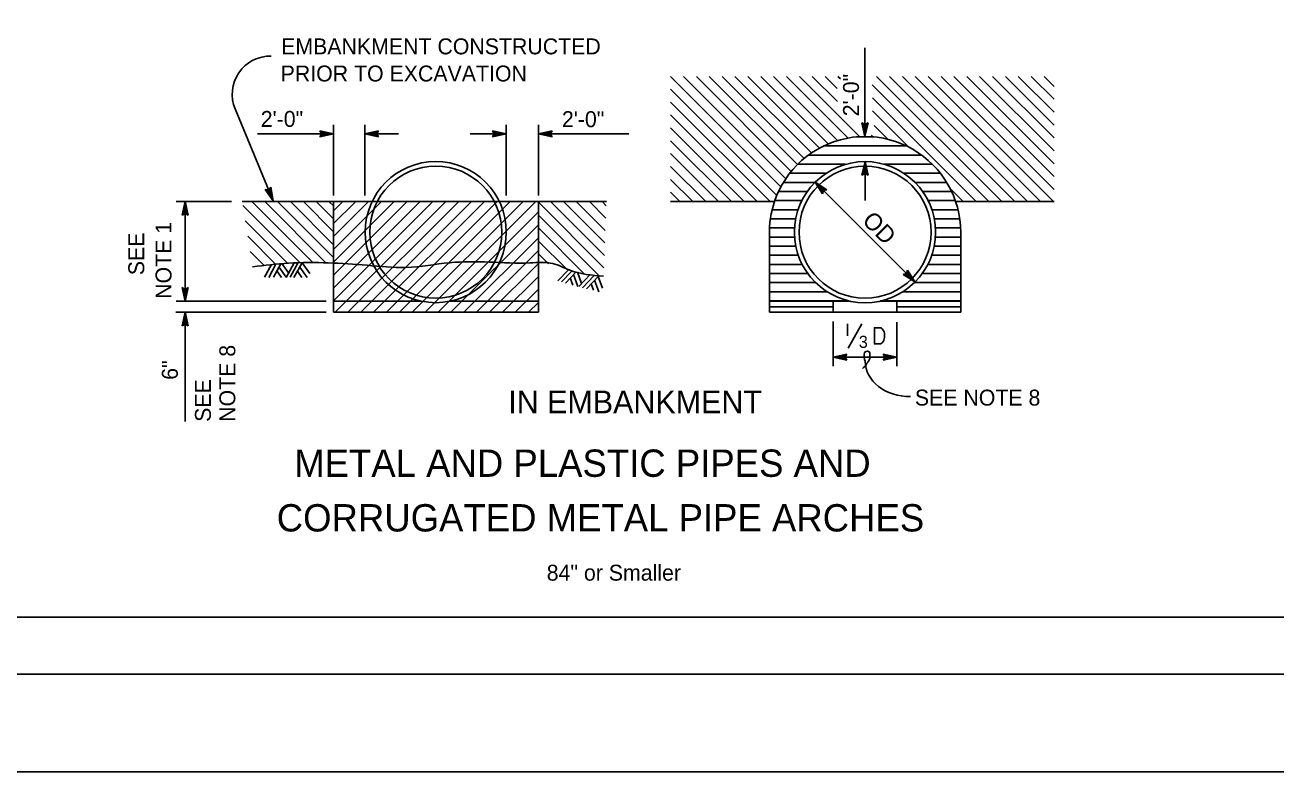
# Model space of a CAD drawing. Extents: x -894 to 866, y -472 to 714.
# Drawn here: x -345 to 205, y -472 to -144 of the extents above; entities that cross this region are included whole.
import ezdxf

# ---------------------------------------------------------------- set-up
doc = ezdxf.new("R2010")
doc.units = 0
for name, color, linetype in [('border_PLOTTING-ELEMENTS', 7, 'Continuous'), ('border_rw_22x34_Cut_Lines', 7, 'Continuous'), ('border_SHEET', 7, 'Continuous'), ('rd_EARTHWORK', 7, 'Continuous'), ('rd_EARTHWORK-anno', 7, 'Continuous'), ('rd_MISC', 7, 'Continuous')]:
    doc.layers.add(name, color=color, linetype=linetype)

msp = doc.modelspace()

# ---------------------------------------------------------------- linework, layer by layer
at = {"layer": 'border_PLOTTING-ELEMENTS'}
for points in [[(-894.04, -472.44), (865.96, -472.44), (865.96, 713.56), (-894.04, 713.56)], [(-864.04, 670.56), (835.96, 670.56), (835.96, -429.44), (-864.04, -429.44)]]:
    msp.add_lwpolyline(points, close=True, dxfattribs=at)
at = {"layer": 'border_rw_22x34_Cut_Lines'}
msp.add_lwpolyline([(-864.04, 670.56), (835.96, 670.56), (835.96, -429.44), (-864.04, -429.44)], close=True, dxfattribs=at)
at = {"layer": 'border_SHEET'}
msp.add_line((810.96, -404.44), (-814.04, -404.44), dxfattribs=at)
at = {"layer": 'rd_EARTHWORK'}
for p, q in [((-249.12, -221.88), (-89.12, -221.88)), ((-208.99, -270.55), (-208.99, -222.17)), ((-118.99, -270.55), (-118.99, -222.17)), ((-60.96, -221.94), (-15.27, -221.94)), ((64.51, -221.94), (107.51, -221.94)), ((-17.48, -235.24), (-17.48, -270.52)), ((66.52, -270.52), (66.52, -235.43)), ((-208.99, -265.66), (-170.46, -265.66)), ((-157.67, -265.66), (-118.99, -265.66)), ((-17.48, -265.63), (17.77, -265.63)), ((10.52, -265.63), (10.52, -270.52)), ((31.2, -265.63), (66.52, -265.63)), ((38.52, -265.63), (38.52, -270.52)), ((-118.99, -270.55), (-208.99, -270.55)), ((66.52, -270.52), (-17.48, -270.52))]:
    msp.add_line(p, q, dxfattribs=at)
for centre, radius in [((-164.09, -235.32), 31), ((-164.09, -235.32), 29), ((24.49, -235.36), 31), ((24.49, -235.36), 29)]:
    msp.add_circle(centre, radius, dxfattribs=at)
msp.add_arc((24.52, -235.33), 42, 359.8724, 180.3021, dxfattribs=at)
msp.add_spline([(-244.52, -250.58), (-228.7, -248.96), (-211.27, -248.84), (-194.24, -249.88), (-177.17, -250.86), (-157.94, -248.75), (-140.51, -248.48), (-122.68, -248.87), (-112.61, -249.14), (-105.46, -251.96), (-90.34, -254.74)], degree=3, dxfattribs=at)
at = {"layer": 'rd_EARTHWORK-anno'}
for p, q in [((24.46, -193.33), (24.46, -154.38)), ((-252.21, -181.21), (-235.49, -221.63)), ((-242.36, -192.17), (-208.99, -192.17)), ((-214.19, -192.17), (-214.99, -190.83)), ((-214.99, -190.83), (-214.99, -190.83)), ((-214.99, -190.83), (-208.99, -192.17)), ((-208.99, -192.17), (-214.99, -193.5)), ((-214.99, -193.5), (-214.19, -192.17)), ((-214.77, -191.19), (-210.37, -192.17)), ((-210.38, -192.17), (-214.76, -193.14)), ((-211.75, -192.17), (-214.58, -192.79)), ((-214.54, -191.54), (-211.75, -192.17)), ((-214.36, -191.89), (-213.14, -192.17)), ((-213.14, -192.17), (-214.34, -192.43)), ((-208.99, -219.31), (-208.99, -188.17)), ((-208.99, -192.17), (-208.99, -192.17)), ((-195.18, -219.31), (-195.18, -188.17)), ((-195.18, -192.17), (-189.18, -190.84)), ((-195.18, -192.17), (-180.39, -192.17)), ((-189.18, -193.51), (-195.18, -192.17)), ((-195.18, -192.17), (-195.18, -192.17)), ((-189.39, -193.15), (-193.8, -192.17)), ((-193.79, -192.17), (-189.41, -191.2)), ((-192.42, -192.17), (-189.59, -191.55)), ((-189.63, -192.79), (-192.42, -192.17)), ((-191.03, -192.17), (-189.83, -191.9)), ((-189.81, -192.45), (-191.03, -192.17)), ((-189.18, -190.84), (-189.98, -192.17)), ((-189.98, -192.17), (-189.18, -193.51)), ((-189.18, -190.84), (-189.18, -190.84)), ((-148.94, -192.17), (-133.15, -192.17)), ((-138.35, -192.17), (-139.15, -190.83)), ((-139.15, -190.83), (-139.15, -190.83)), ((-139.15, -190.83), (-133.15, -192.17)), ((-133.15, -192.17), (-139.15, -193.5)), ((-139.15, -193.5), (-138.35, -192.17)), ((-138.93, -191.19), (-134.53, -192.17)), ((-134.54, -192.17), (-138.91, -193.14)), ((-135.91, -192.17), (-138.74, -192.79)), ((-138.7, -191.54), (-135.91, -192.17)), ((-138.52, -191.89), (-137.29, -192.17)), ((-137.29, -192.17), (-138.5, -192.43)), ((-133.15, -219.31), (-133.15, -188.17)), ((-133.15, -192.17), (-133.15, -192.17)), ((-118.99, -219.31), (-118.99, -188.17)), ((-118.99, -192.17), (-112.99, -190.84)), ((-112.99, -193.51), (-118.99, -192.17)), ((-118.99, -192.17), (-118.99, -192.17)), ((-118.99, -192.17), (-79.3, -192.17)), ((-113.21, -193.15), (-117.61, -192.17)), ((-117.6, -192.17), (-113.23, -191.2)), ((-116.23, -192.17), (-113.4, -191.55)), ((-113.44, -192.79), (-116.23, -192.17)), ((-114.85, -192.17), (-113.64, -191.9)), ((-113.62, -192.45), (-114.85, -192.17)), ((-112.99, -190.84), (-113.79, -192.17)), ((-113.79, -192.17), (-112.99, -193.51)), ((-112.99, -190.84), (-112.99, -190.84)), ((24.46, -193.33), (23.13, -187.33)), ((23.13, -187.33), (23.13, -187.33)), ((23.13, -187.33), (24.46, -188.13)), ((24.46, -191.94), (23.49, -187.57)), ((24.46, -190.57), (23.84, -187.75)), ((24.46, -189.19), (24.19, -187.98)), ((24.46, -188.13), (25.8, -187.33)), ((25.8, -187.33), (24.46, -193.33)), ((25.44, -187.55), (24.46, -191.95)), ((25.08, -187.78), (24.46, -190.57)), ((24.74, -187.96), (24.46, -189.19)), ((25.8, -187.33), (25.8, -187.33)), ((-214.99, -193.5), (-214.99, -193.5)), ((-189.18, -193.51), (-189.18, -193.51)), ((-139.15, -193.5), (-139.15, -193.5)), ((-112.99, -193.51), (-112.99, -193.51)), ((24.46, -193.33), (24.46, -193.33)), ((23.15, -210.36), (24.49, -204.36)), ((23.51, -210.15), (24.49, -205.74)), ((23.87, -209.91), (24.49, -207.13)), ((24.22, -209.74), (24.49, -208.51)), ((24.49, -221.44), (24.49, -204.36)), ((24.49, -204.36), (24.49, -204.36)), ((24.49, -204.36), (25.82, -210.36)), ((24.49, -207.13), (25.12, -209.95)), ((24.49, -208.51), (24.76, -209.72)), ((24.5, -205.75), (25.47, -210.13)), ((46.41, -257.22), (2.57, -213.38)), ((5.86, -218.57), (2.57, -213.38)), ((2.57, -213.38), (2.57, -213.38)), ((2.57, -213.38), (7.75, -216.68)), ((24.49, -209.56), (23.15, -210.36)), ((23.15, -210.36), (23.15, -210.36)), ((25.82, -210.36), (24.49, -209.56)), ((25.82, -210.36), (25.82, -210.36)), ((-235.49, -221.63), (-239.01, -216.59)), ((-239.01, -216.59), (-239.01, -216.59)), ((-239.01, -216.59), (-237.48, -216.82)), ((-236.02, -220.35), (-238.59, -216.67)), ((-236.54, -219.08), (-238.2, -216.71)), ((-237.07, -217.8), (-237.78, -216.78)), ((-237.48, -216.82), (-236.55, -215.57)), ((-237.29, -216.56), (-237.07, -217.8)), ((-237.03, -216.26), (-236.54, -219.08)), ((-236.79, -215.91), (-236.02, -220.35)), ((-236.55, -215.57), (-236.55, -215.57)), ((-236.55, -215.57), (-235.49, -221.63)), ((5.96, -218.17), (3.54, -214.36)), ((3.55, -214.36), (7.33, -216.77)), ((6.05, -217.75), (4.52, -215.34)), ((4.52, -215.34), (6.96, -216.89)), ((6.17, -217.38), (5.5, -216.31)), ((5.5, -216.31), (6.54, -216.98)), ((6.24, -217.06), (5.86, -218.57)), ((5.86, -218.57), (5.86, -218.57)), ((7.75, -216.68), (6.24, -217.06)), ((7.75, -216.68), (7.75, -216.68)), ((-253.82, -221.88), (-278.12, -221.88)), ((-275.46, -227.88), (-274.12, -221.88)), ((-275.11, -227.66), (-274.13, -223.26)), ((-274.75, -227.43), (-274.13, -224.64)), ((-274.13, -224.64), (-273.5, -227.47)), ((-274.12, -265.67), (-274.12, -221.88)), ((-274.12, -221.88), (-274.12, -221.88)), ((-274.12, -221.88), (-272.79, -227.88)), ((-274.12, -223.27), (-273.15, -227.64)), ((-235.49, -221.63), (-235.49, -221.63)), ((-274.12, -227.08), (-275.46, -227.88)), ((-275.46, -227.88), (-275.46, -227.88)), ((-274.4, -227.25), (-274.13, -226.02)), ((-274.13, -226.02), (-273.86, -227.23)), ((-272.79, -227.88), (-274.12, -227.08)), ((-272.79, -227.88), (-272.79, -227.88)), ((42.73, -253.55), (43.11, -252.03)), ((43.01, -252.44), (45.43, -256.25)), ((43.11, -252.03), (43.11, -252.03)), ((43.11, -252.03), (46.41, -257.22)), ((41.22, -253.92), (42.73, -253.55)), ((46.41, -257.22), (41.22, -253.92)), ((41.22, -253.92), (41.22, -253.92)), ((45.42, -256.24), (41.64, -253.83)), ((44.46, -255.27), (42.02, -253.71)), ((43.48, -254.29), (42.44, -253.62)), ((42.8, -253.23), (43.48, -254.29)), ((42.93, -252.86), (44.46, -255.27)), ((46.41, -257.22), (46.41, -257.22)), ((-274.12, -265.67), (-275.45, -259.67)), ((-275.45, -259.67), (-275.45, -259.67)), ((-275.45, -259.67), (-274.12, -260.47)), ((-274.13, -264.28), (-275.1, -259.9)), ((-274.12, -262.91), (-274.75, -260.08)), ((-274.12, -261.53), (-274.39, -260.32)), ((-274.12, -260.47), (-272.78, -259.67)), ((-272.78, -259.67), (-274.12, -265.67)), ((-273.14, -259.89), (-274.12, -264.29)), ((-273.5, -260.12), (-274.12, -262.91)), ((-273.85, -260.3), (-274.12, -261.53)), ((-272.78, -259.67), (-272.78, -259.67)), ((-212.26, -265.66), (-278.12, -265.66)), ((-274.12, -265.67), (-274.12, -265.67)), ((-278.23, -270.55), (-212.27, -270.55)), ((-275.46, -276.55), (-274.12, -270.55)), ((-275.11, -276.33), (-274.13, -271.93)), ((-274.75, -276.1), (-274.13, -273.31)), ((-274.4, -275.92), (-274.13, -274.69)), ((-274.13, -273.31), (-273.5, -276.13)), ((-274.13, -274.69), (-273.86, -275.9)), ((-274.12, -270.55), (-274.12, -270.55)), ((-274.12, -270.55), (-272.79, -276.55)), ((-274.12, -318.54), (-274.12, -270.55)), ((-274.12, -271.94), (-273.15, -276.31)), ((10.52, -274.56), (10.52, -294.21)), ((-274.12, -275.75), (-275.46, -276.55)), ((-275.46, -276.55), (-275.46, -276.55)), ((-272.79, -276.55), (-274.12, -275.75)), ((-272.79, -276.55), (-272.79, -276.55)), ((38.52, -274.87), (38.52, -294.21)), ((10.52, -290.21), (16.52, -288.88)), ((38.52, -290.21), (10.52, -290.21)), ((16.52, -291.55), (10.52, -290.21)), ((10.52, -290.21), (10.52, -290.21)), ((16.31, -291.2), (11.9, -290.21)), ((11.92, -290.21), (16.29, -289.24)), ((13.29, -290.21), (16.11, -289.59)), ((16.07, -290.84), (13.29, -290.21)), ((14.67, -290.22), (15.88, -289.95)), ((15.9, -290.49), (14.67, -290.22)), ((16.52, -288.88), (15.72, -290.21)), ((15.72, -290.21), (16.52, -291.55)), ((16.52, -288.88), (16.52, -288.88)), ((33.32, -290.21), (32.52, -288.87)), ((32.52, -288.87), (32.52, -288.87)), ((32.52, -288.87), (38.52, -290.21)), ((38.52, -290.21), (32.52, -291.54)), ((32.52, -291.54), (33.32, -290.21)), ((32.74, -289.23), (37.14, -290.21)), ((37.13, -290.22), (32.76, -291.18)), ((35.76, -290.21), (32.94, -290.84)), ((32.97, -289.59), (35.76, -290.21)), ((33.15, -289.93), (34.38, -290.21)), ((34.38, -290.21), (33.17, -290.48)), ((38.52, -290.21), (38.52, -290.21)), ((16.52, -291.55), (16.52, -291.55)), ((32.52, -291.54), (32.52, -291.54))]:
    msp.add_line(p, q, dxfattribs=at)
for points in [[(16.86, -275.58), (16.86, -280.88)], [(17.14, -286.24), (23.16, -275.58)], [(30.99, -277.36), (28.64, -277.36), (28.64, -284.44), (30.88, -284.44)], [(30.99, -277.36), (31.38, -277.41), (31.71, -277.58), (32.05, -277.86), (32.38, -278.19), (32.66, -278.64), (32.83, -279.14), (33, -279.7), (33.11, -280.31), (33.11, -280.93), (33.05, -281.54), (32.94, -282.15), (32.77, -282.71), (32.55, -283.21), (32.27, -283.66), (31.99, -284), (31.6, -284.22), (31.27, -284.39), (30.88, -284.44)]]:
    msp.add_lwpolyline(points, dxfattribs=at)
msp.add_arc((-236.7, -174.79), 16.79, 88.8187, 202.4795, dxfattribs=at)
msp.add_ellipse((44.26, -291.73), major_axis=(19.75, 0.25), ratio=0.800829, start_param=3.141593, end_param=4.712389, dxfattribs=at)
msp.add_spline([(24.5, -291.98), (24.15, -288.87), (24.48, -288), (25.56, -287.67), (26.37, -287.95), (26.65, -288.81), (26.65, -289.79), (26.59, -290.87), (26, -292.07), (25.34, -292.93), (24.26, -294.51), (23.45, -295.16)], degree=3, dxfattribs=at)
at = {"layer": 'rd_MISC'}
for p, q in [((-236.26, -249.53), (-239.33, -255.13)), ((-234.27, -249.47), (-237.4, -255.19)), ((-232.18, -249.23), (-235.4, -255.11)), ((-233.93, -252.31), (-231.88, -255.22)), ((-232.95, -250.61), (-229.77, -255.14)), ((-231.69, -249.06), (-228.73, -253.27)), ((-226.28, -248.78), (-229.79, -255.2)), ((-224.58, -248.72), (-228.09, -255.13)), ((-222.81, -248.77), (-226.36, -255.26)), ((-224.87, -252.49), (-222.95, -255.22)), ((-223.85, -250.65), (-220.64, -255.22)), ((-222.81, -248.77), (-219.44, -253.57)), ((-105.75, -251.86), (-110.45, -256.78)), ((-104.14, -252.3), (-108.78, -257.16)), ((-102.4, -252.76), (-107.15, -257.73)), ((-104.99, -255.44), (-103.85, -258.57)), ((-103.54, -253.93), (-101.61, -259.18)), ((-101.85, -252.91), (-100.03, -257.89)), ((-96.29, -253.97), (-101.3, -259.22)), ((-94.46, -254.41), (-99.55, -259.74)), ((-92.47, -254.58), (-97.87, -260.24)), ((-95.76, -258.03), (-94.72, -260.86)), ((-94.29, -256.48), (-92.42, -261.59)), ((-92.73, -254.86), (-90.86, -259.97))]:
    msp.add_line(p, q, dxfattribs=at)
for points in [[(-12.45, -215.41), (-60.92, -166.95)], [(-10.32, -211.88), (-55.26, -166.95)], [(-7.91, -208.63), (-49.6, -166.95)], [(-5.23, -205.66), (-43.95, -166.95)], [(-2.27, -202.96), (-38.29, -166.95)], [(0.95, -200.53), (-32.63, -166.95)], [(4.46, -198.38), (-26.98, -166.95)], [(8.28, -196.54), (-21.32, -166.95)], [(12.44, -195.04), (-15.66, -166.95)], [(16.99, -193.94), (-10, -166.95)], [(22.03, -193.32), (-4.35, -166.95)], [(12.33, -177.96), (1.31, -166.95)], [(12.31, -172.29), (6.97, -166.95)], [(13.69, -168.01), (12.62, -166.95)], [(84.59, -221.94), (29.59, -166.95)], [(90.25, -221.94), (35.25, -166.95)], [(95.91, -221.94), (40.91, -166.95)], [(101.56, -221.94), (46.56, -166.95)], [(107.22, -221.94), (52.22, -166.95)], [(107.51, -216.58), (57.88, -166.95)], [(107.51, -210.93), (63.53, -166.94)], [(107.51, -205.27), (69.19, -166.95)], [(107.51, -199.61), (74.85, -166.95)], [(107.51, -193.95), (80.5, -166.94)], [(107.51, -188.3), (86.16, -166.95)], [(107.51, -182.64), (91.82, -166.95)], [(107.51, -176.98), (97.48, -166.95)], [(107.51, -171.33), (103.13, -166.94)], [(-14.27, -219.25), (-60.96, -172.56)], [(78.94, -221.94), (27.59, -170.6)], [(-17.23, -221.94), (-60.96, -178.22)], [(73.28, -221.94), (27.75, -176.41)], [(-22.89, -221.94), (-60.96, -183.88)], [(43.29, -197.62), (27.72, -182.04)], [(-28.54, -221.94), (-60.96, -189.53)], [(34.42, -194.4), (28.56, -188.54)], [(-34.2, -221.94), (-60.96, -195.19)], [(6.27, -197.5), (42.78, -197.5)], [(20.72, -193.5), (28.34, -193.5)], [(27.72, -193.36), (27.24, -192.88)], [(-39.86, -221.94), (-60.96, -200.85)], [(-0.37, -201.5), (49.42, -201.5)], [(-45.51, -221.94), (-60.96, -206.5)], [(-5.05, -205.5), (15.81, -205.5)], [(32.94, -205.5), (54.09, -205.5)], [(-51.17, -221.94), (-60.96, -212.16)], [(-11.36, -213.5), (2.33, -213.5)], [(-8.6, -209.5), (7.18, -209.5)], [(41.57, -209.5), (57.65, -209.5)], [(46.42, -213.5), (60.41, -213.5)], [(-56.83, -221.94), (-60.96, -217.82)], [(-13.51, -217.5), (-1.01, -217.5)], [(49.76, -217.5), (62.55, -217.5)], [(67.62, -221.94), (62.32, -216.64)], [(-223.58, -248.86), (-248.84, -223.6)], [(-217.98, -248.81), (-244.88, -221.91)], [(-212.24, -248.9), (-239.18, -221.95)], [(-209.17, -246.31), (-233.49, -221.99)], [(-209.13, -240.69), (-227.79, -222.03)], [(-209.09, -235.08), (-222.09, -222.07)], [(-209.05, -229.46), (-216.39, -222.12)], [(-209, -223.85), (-210.69, -222.16)], [(-208.99, -265.55), (-165.61, -222.17)], [(-208.99, -259.89), (-171.27, -222.17)], [(-208.99, -254.24), (-176.92, -222.17)], [(-208.99, -248.58), (-182.58, -222.17)], [(-208.99, -242.92), (-188.24, -222.17)], [(-208.99, -237.27), (-193.89, -222.17)], [(-208.99, -231.61), (-199.55, -222.17)], [(-208.99, -225.95), (-205.21, -222.17)], [(-208.33, -270.55), (-159.95, -222.17)], [(-202.67, -270.55), (-154.3, -222.17)], [(-197.02, -270.55), (-148.64, -222.17)], [(-191.36, -270.55), (-142.98, -222.17)], [(-185.7, -270.55), (-137.33, -222.17)], [(-180.05, -270.55), (-131.67, -222.17)], [(-174.39, -270.55), (-126.01, -222.17)], [(-168.73, -270.55), (-120.36, -222.17)], [(-90.2, -250.98), (-118.99, -222.19)], [(-90, -245.53), (-113.41, -222.11)], [(-89.8, -240.07), (-107.81, -222.06)], [(-89.6, -234.62), (-102.21, -222.01)], [(-89.39, -229.16), (-96.6, -221.95)], [(-89.19, -223.71), (-91, -221.9)], [(-15.13, -221.5), (-3.39, -221.5)], [(52.14, -221.5), (64.18, -221.5)], [(-229.03, -249.07), (-247.75, -230.36)], [(-163.08, -270.55), (-118.99, -226.46)], [(-92.26, -254.57), (-118.92, -227.92)], [(-17.07, -229.5), (-6.08, -229.5)], [(-16.31, -225.5), (-5.04, -225.5)], [(53.79, -225.5), (65.36, -225.5)], [(54.83, -229.5), (66.12, -229.5)], [(-157.42, -270.55), (-118.99, -232.12)], [(-98.7, -253.8), (-118.84, -233.65)], [(-17.43, -233.5), (-6.57, -233.5)], [(55.32, -233.5), (66.48, -233.5)], [(-234.28, -249.48), (-246.65, -237.11)], [(-151.76, -270.55), (-118.99, -237.78)], [(-106.67, -251.48), (-118.77, -239.38)], [(-17.48, -237.5), (-6.55, -237.5)], [(-17.48, -241.5), (-6, -241.5)], [(54.75, -241.5), (66.52, -241.5)], [(55.3, -237.5), (66.52, -237.5)], [(-239.41, -250.01), (-245.55, -243.87)], [(-146.11, -270.55), (-118.99, -243.43)], [(-114.57, -249.24), (-118.69, -245.11)], [(-17.48, -245.5), (-4.9, -245.5)], [(53.65, -245.5), (66.52, -245.5)], [(-140.45, -270.55), (-118.99, -249.09)], [(-17.48, -249.5), (-3.18, -249.5)], [(51.93, -249.5), (66.52, -249.5)], [(-134.79, -270.55), (-118.99, -254.75)], [(-17.48, -253.5), (-0.72, -253.5)], [(-17.48, -257.5), (2.74, -257.5)], [(46, -257.5), (66.52, -257.5), (66.52, -257.5)], [(49.46, -253.5), (66.52, -253.5), (66.52, -253.5)], [(-129.13, -270.55), (-118.99, -260.4)], [(-17.48, -261.5), (7.81, -261.5)], [(40.94, -261.5), (66.52, -261.5), (66.52, -261.5)], [(-123.36, -270.55), (-118.99, -266.17)], [(-17.48, -265.5), (17.4, -265.5)], [(-17.48, -268.14), (10.52, -268.14)], [(31.35, -265.5), (66.52, -265.5), (66.52, -265.5)], [(38.52, -268.14), (66.52, -268.14)]]:
    msp.add_lwpolyline(points, dxfattribs=at)

# ---------------------------------------------------------------- texts
at = {"layer": 'rd_EARTHWORK-anno'}
for s, height, p in [('EMBANKMENT CONSTRUCTED', 7, (-232, -157.24)), ('PRIOR TO EXCAVATION', 7, (-232.22, -169.16)), ('2\'-0"', 7, (-240.96, -189.11)), ('2\'-0"', 7, (-108.66, -189.22)), ('3', 5.31, (21.77, -286.17)), ('IN EMBANKMENT', 10, (-132.23, -314.91)), ('SEE NOTE 8', 7, (46.38, -311.51)), ('METAL AND PLASTIC PIPES AND', 12, (-226.26, -342.81)), ('CORRUGATED METAL PIPE ARCHES', 12, (-233.94, -366.81)), ('84" or Smaller', 7, (-115.33, -388.41))]:
    msp.add_text(s, height=height, dxfattribs=at).set_placement(p)
for s, height, rotation, p in [('2\'-0"', 7, 90, (21.83, -184.45)), ('OD', 7.5, 315, (22.84, -230.77)), ('SEE', 7, 90, (-292.14, -254.25)), ('NOTE 1', 7, 90, (-280.17, -264.64)), ('NOTE 8', 7, 90, (-252.14, -318.66)), ('6"', 7, 90, (-277.4, -300.2)), ('SEE', 7, 90, (-262.85, -318.66))]:
    msp.add_text(s, height=height, rotation=rotation, dxfattribs=at).set_placement(p)
at = {"layer": 'rd_MISC'}
for height, p in [(0.28, (12.58, -268.02)), (0.28, (15.31, -266.05)), (0.28, (20.01, -268.58)), (0.315, (21.99, -267.11)), (0.28, (28.91, -268.58)), (0.315, (30.89, -267.11)), (0.28, (33.12, -266.05)), (0.28, (36.69, -267.9)), (0.28, (16.21, -269.45)), (0.28, (22.18, -270.56)), (0.28, (25.12, -269.45)), (0.28, (31.08, -270.56)), (0.28, (34.02, -269.45))]:
    msp.add_text('.', height=height, dxfattribs=at).set_placement(p)

doc.saveas('drawing.dxf')
